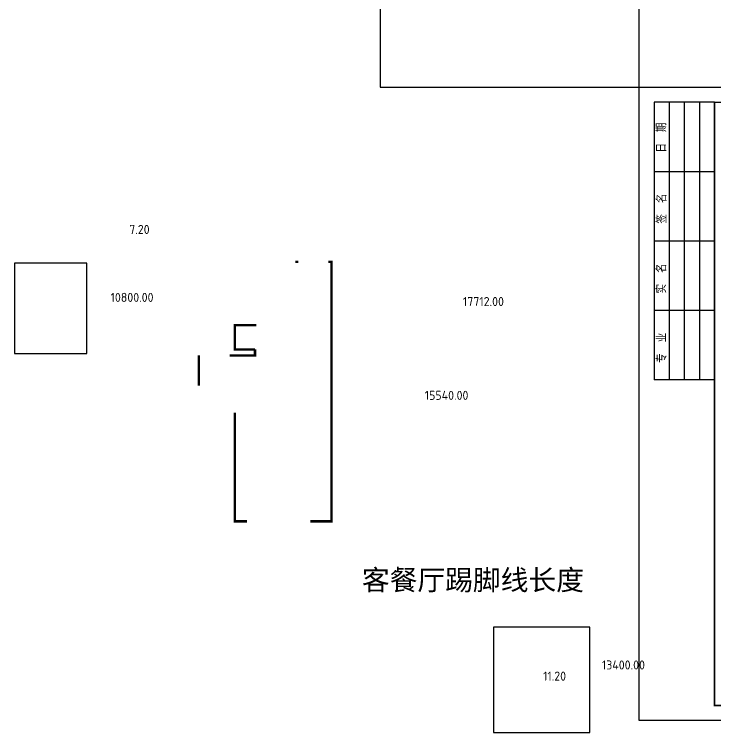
# Model space of a CAD drawing. Header units: millimetres. Extents: x -114775 to 228300, y -175499 to 108657.
# Drawn here: x -7297 to 15967, y -105695 to -81880 of the extents above; entities that cross this region are included whole.
import ezdxf
from ezdxf.enums import TextEntityAlignment as Align

# ---------------------------------------------------------------- set-up
doc = ezdxf.new("R2010")
doc.units = ezdxf.units.MM
doc.header["$LTSCALE"] = 1000
for name, color, linetype in [('BORDER', 7, 'CONTINUOUS'), ('DIM', 3, 'CONTINUOUS'), ('PUB_TEXT', 7, 'CONTINUOUS'), ('S-降板', 143, 'CONTINUOUS'), ('TEXT', 7, 'CONTINUOUS'), ('TQ', 7, 'CONTINUOUS')]:
    doc.layers.add(name, color=color, linetype=linetype)
doc.styles.get("Standard").update_dxf_attribs({"font": 'tssdeng.shx', "bigfont": 'tssdchn.shx'})
doc.styles.add('TSSD_NORM', font='tssdeng.shx', dxfattribs={"bigfont": 'hztxt.shx'})
doc.styles.add('黑体', font='simhei.ttf')

# ---------------------------------------------------------------- blocks, each defined once
blk = doc.blocks.new('_TSHQ_H')
at = {"layer": 'TQ'}
for p, q in [((-92, 0), (-92, 20)), ((0, 20), (-92, 20)), ((-69, 0), (-69, 20)), ((-46, 0), (-46, 20)), ((-23, 0), (-23, 20)), ((0, 0), (0, 20)), ((0, 15), (-92, 15)), ((0, 10), (-92, 10)), ((0, 5), (-92, 5))]:
    blk.add_line(p, q, dxfattribs=at)
at = {"layer": 'TEXT', "style": 'TSSD_NORM'}
for s, p in [('专  业', (-81.37, 15.89)), ('实  名', (-58.38, 16)), ('签  名', (-35.23, 15.89)), ('日  期', (-11.69, 16))]:
    blk.add_text(s, height=3, dxfattribs=at).set_placement(p, align=Align.CENTER)
blk = doc.blocks.new('B20190222130906')
at = {"layer": 'BORDER'}
blk.add_lwpolyline([(0, 0), (0, 21000), (29700, 21000), (29700, 0)], close=True, dxfattribs=at)
at = {"layer": 'BORDER', "const_width": 50}
blk.add_lwpolyline([(2500, 500), (2500, 20500), (29200, 20500), (29200, 500)], close=True, dxfattribs=at)
at = {"layer": 'BORDER', "xscale": 100, "yscale": 100, "zscale": 100, "rotation": 90}
blk.add_blockref('_TSHQ_H', (2500, 20500), dxfattribs=at)

msp = doc.modelspace()

# ---------------------------------------------------------------- linework, layer by layer
at = {"layer": 'DIM'}
msp.add_lwpolyline([(13428.1, -74917.2), (4836.5, -74917.2), (4836.5, -84296.3), (13428.1, -84296.3)], close=True, dxfattribs=at)
at = {"layer": 'S-降板'}
for points in [[(-4897.2, -90129), (-7297.2, -90129), (-7297.2, -93129), (-4897.2, -93129)], [(11798.1, -102195), (8598.1, -102195), (8598.1, -105695), (11798.1, -105695)]]:
    msp.add_lwpolyline(points, close=True, dxfattribs=at)
at = {"layer": 'S-降板', "const_width": 80}
for points in [[(2020.6, -90088.6), (2120.6, -90088.6)], [(2520.6, -98688.6), (3220.6, -98688.6), (3220.6, -90088.6), (3120.6, -90088.6)], [(685.6, -92146.7), (685.6, -92188.6), (20.6, -92188.6), (20.6, -92988.6), (685.6, -92988.6)], [(-154.4, -93188.6), (685.6, -93188.6), (685.6, -92988.6)], [(-1179.4, -94188.6), (-1179.4, -93188.6)], [(420.6, -98688.6), (20.6, -98688.6), (20.6, -95088.6)]]:
    msp.add_lwpolyline(points, dxfattribs=at)

# ---------------------------------------------------------------- block references
at = {"layer": 'DIM'}
msp.add_blockref('B20190222130906', (13428.1, -105296.3), dxfattribs=at)

# ---------------------------------------------------------------- texts
at = {"layer": 'PUB_TEXT', "style": '黑体'}
msp.add_text('客餐厅踢脚线长度', height=675.18, dxfattribs=at).set_placement((4232, -100970.8))
at = {"layer": 'S-降板'}
for s, p in [('7.20', (-3486.5, -89162.1)), ('10800.00', (-4105.2, -91413.6)), ('17712.00', (7585.2, -91551.1)), ('15540.00', (6318.3, -94662)), ('13400.00', (12194.7, -103601.7)), ('11.20', (10243.1, -103972))]:
    msp.add_text(s, height=300, dxfattribs=at).set_placement(p)

doc.saveas('drawing.dxf')
